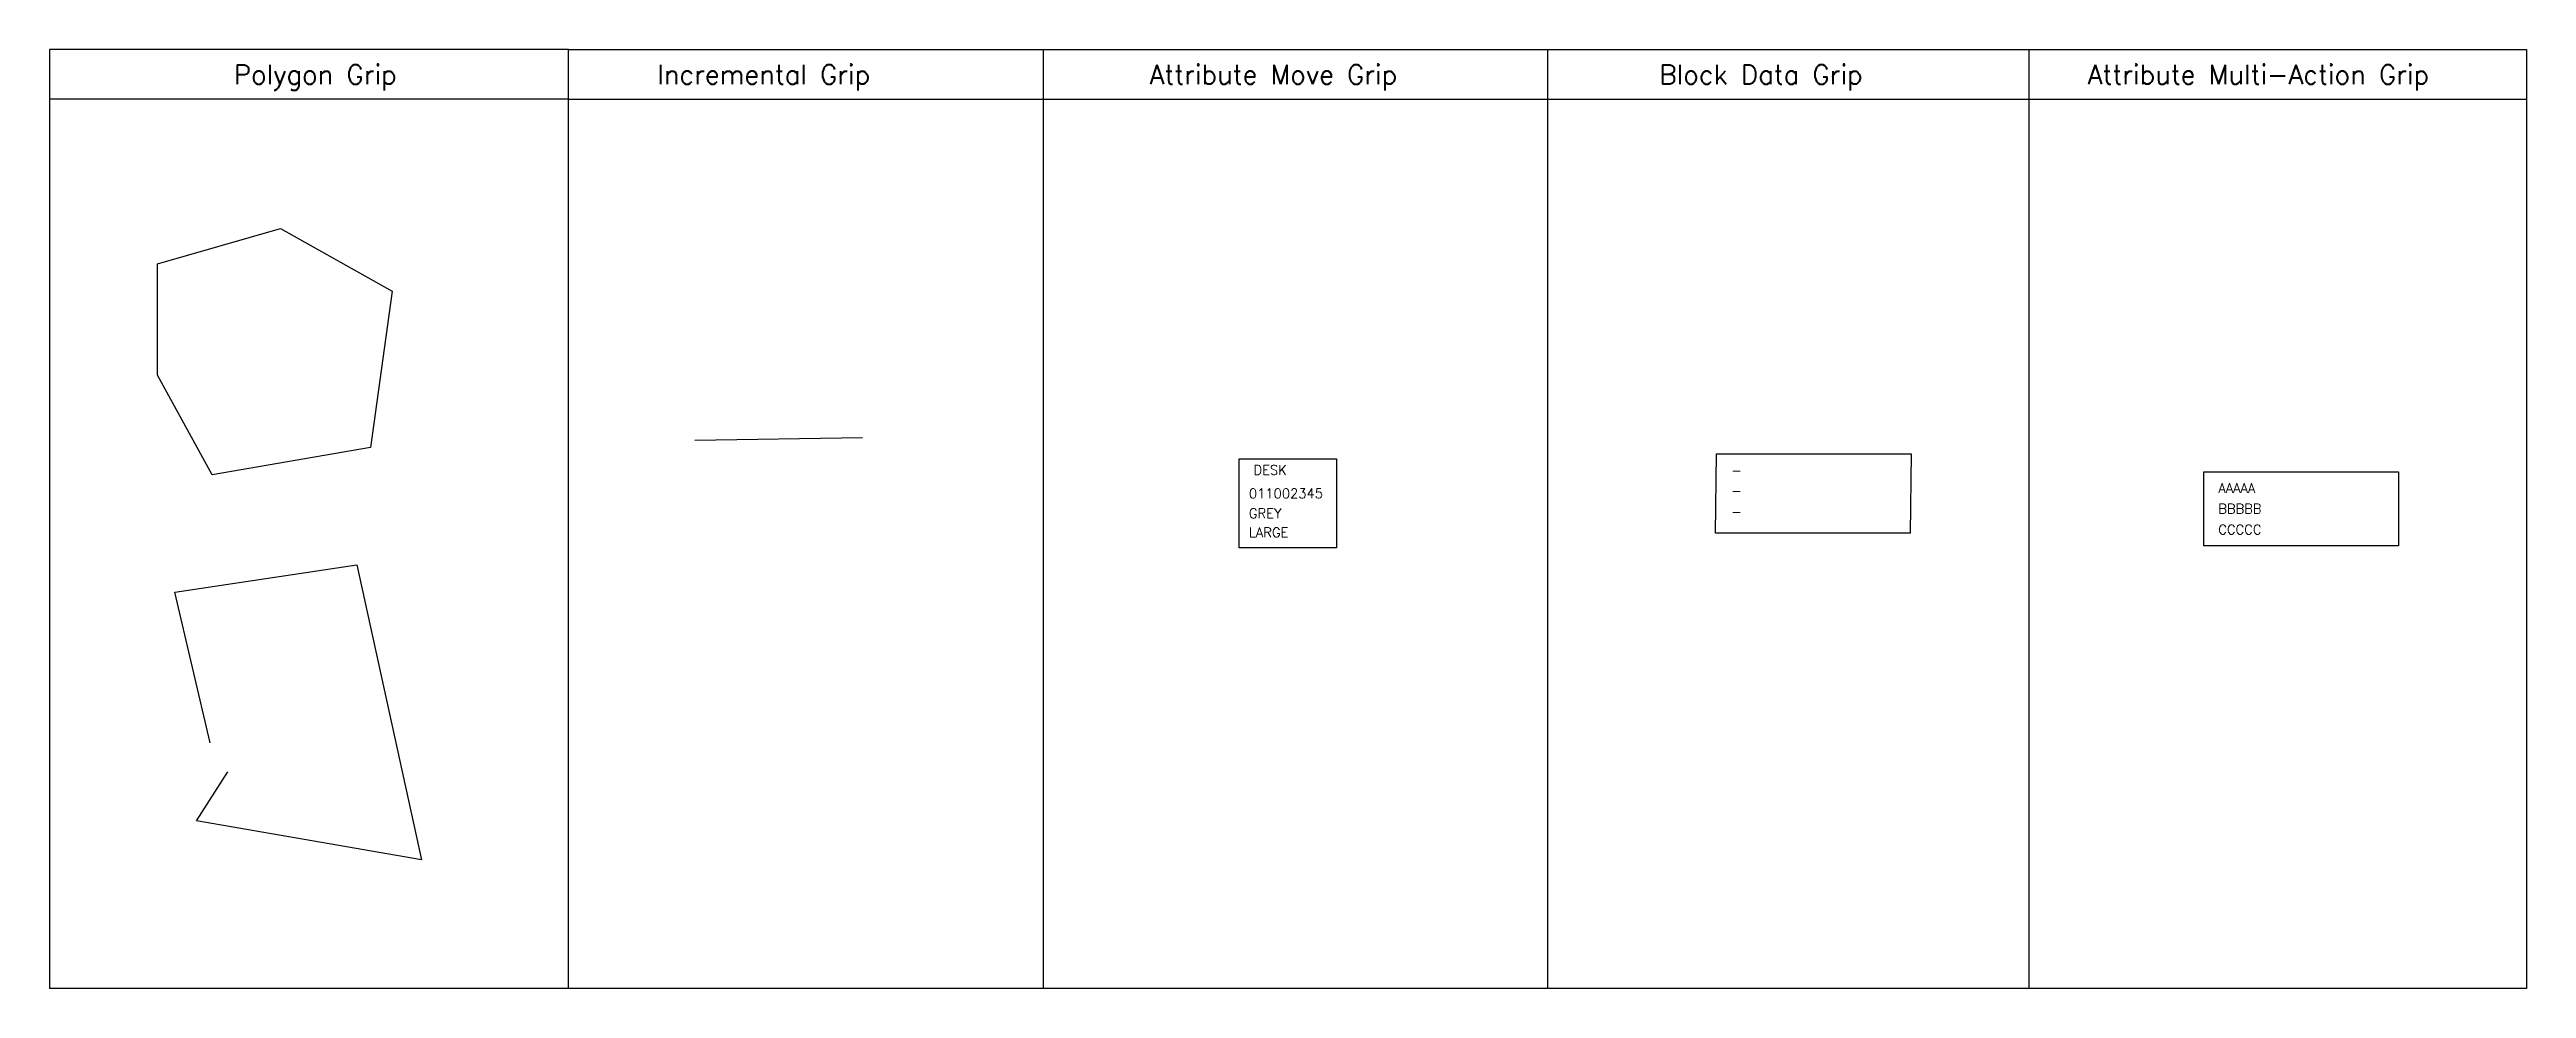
# Model space of a CAD drawing. Extents: x -12250 to 13554, y 40775 to 50555.
import ezdxf
from ezdxf.enums import TextEntityAlignment as Align

# ---------------------------------------------------------------- set-up
doc = ezdxf.new("R2010")
doc.units = 0
doc.styles.get("Standard").update_dxf_attribs({"font": 'simplex.shx'})

# ---------------------------------------------------------------- blocks, each defined once
blk = doc.blocks.new('PRODUCT')
blk.add_lwpolyline([(0, 0), (1016, 0), (1016, -929), (0, -929)], close=True)
for tag, p in [('NAME', (103, -162)), ('CODE', (103, -360)), ('COLOR', (103, -569)), ('SIZE', (103, -767))]:
    blk.add_attdef(tag, text='', height=100).set_placement(p, align=Align.MIDDLE_LEFT)
blk = doc.blocks.new('PROJECT')
blk.add_lwpolyline([(0, 0), (2028, 0), (2028, -772), (0, -772)], close=True)
for tag, p in [('PROJECT', (152, -171)), ('CLIENT', (152, -386)), ('LOCATION', (152, -603))]:
    blk.add_attdef(tag, text='', height=100).set_placement(p, align=Align.MIDDLE_LEFT)
blk = doc.blocks.new('PROJECT_PLUS')
blk.add_lwpolyline([(0, 0), (2028, 0), (2019, -826), (-9, -826)], close=True)
for tag, p in [('PROJECT', (152, -175)), ('CLIENT', (152, -386)), ('LOCATION', (152, -603))]:
    blk.add_attdef(tag, text='', height=100).set_placement(p, align=Align.MIDDLE_LEFT)
at = {"flags": 1}
blk.add_attdef('GRIPUPDATE', text='', height=100, dxfattribs=at).set_placement((152, -725), align=Align.MIDDLE_LEFT)

msp = doc.modelspace()

# ---------------------------------------------------------------- linework, layer by layer
for p, q in [((-6842, 50555), (-12250, 50555)), ((-1900, 50555), (-1900, 40775)), ((3356, 50555), (3356, 40775)), ((8371, 50555), (8371, 40775)), ((-6842, 50039), (-12250, 50039)), ((-6842, 50039), (13554, 50039)), ((-5528, 46487), (-3780, 46514)), ((-6842, 40775), (-12250, 40775))]:
    msp.add_line(p, q)
at = {"flags": 128}
for points in [[(-12250, 50555), (-12250, 40775)], [(-10576, 43335), (-10943, 44903), (-9048, 45188), (-8375, 42114), (-10718, 42521), (-10392, 43030)]]:
    msp.add_lwpolyline(points, dxfattribs=at)
msp.add_lwpolyline([(-6842, 50555), (13554, 50555), (13554, 40775), (-6842, 40775)], close=True)
msp.add_lwpolyline([(-11126, 47163), (-11126, 48323), (-9842, 48690), (-8681, 48038), (-8905, 46409), (-10555, 46124)], close=True, dxfattribs=at)

# ---------------------------------------------------------------- block references
ref = msp.add_blockref('PRODUCT', (142, 46293))
ref.add_attrib('NAME', 'DESK', dxfattribs={"height": 100}).set_placement((293, 46176), align=Align.MIDDLE_LEFT)
ref.add_attrib('CODE', '011002345', dxfattribs={"height": 100}).set_placement((245, 45932), align=Align.MIDDLE_LEFT)
ref.add_attrib('COLOR', 'GREY', dxfattribs={"height": 100}).set_placement((245, 45724), align=Align.MIDDLE_LEFT)
ref.add_attrib('SIZE', 'LARGE', dxfattribs={"height": 100}).set_placement((245, 45525), align=Align.MIDDLE_LEFT)
for name, p, values in [('PROJECT_PLUS', (5116, 46344), {'PROJECT': '-', 'LOCATION': '-', 'CLIENT': '-'}), ('PROJECT', (10192, 46158), {'PROJECT': 'AAAAA', 'LOCATION': 'CCCCC', 'CLIENT': 'BBBBB'})]:
    msp.add_blockref(name, p).add_auto_attribs(values)

# ---------------------------------------------------------------- texts
for s, p in [('Polygon Grip', (-10331, 50195)), ('Incremental Grip', (-5920, 50195)), ('Attribute Move Grip', (-790, 50195)), ('Block Data Grip', (4521, 50195)), ('Attribute Multi-Action Grip', (8983, 50195))]:
    msp.add_text(s, height=200).set_placement(p)

doc.saveas('drawing.dxf')
